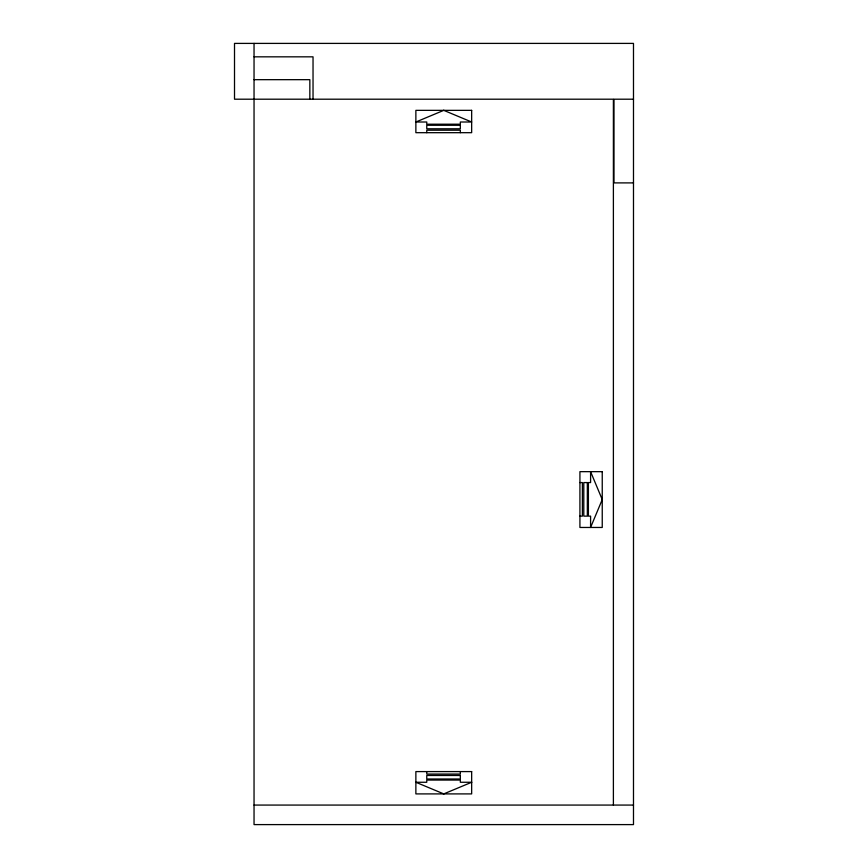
<?xml version="1.0" encoding="UTF-8"?>
<svg xmlns="http://www.w3.org/2000/svg" width="868" height="868" viewBox="0 0 868 868"><rect width="100%" height="100%" fill="white"/><g stroke="black" fill="none" stroke-linecap="round" stroke-linejoin="round"><path stroke-width="1.3" d="M254.042 56.832L313.033 56.832L313.033 98.811M254.042 79.672L309.843 79.672L309.843 99.202M633.488 99.202L613.958 99.202L613.958 182.898L633.488 182.898M579.922 482.565L582.385 482.565L582.385 516.135L579.922 516.135M254.042 805.07L633.488 805.07M613.394 805.07L613.394 99.202L234.512 99.202L234.512 43.4L633.488 43.4L633.488 824.6L254.042 824.6L254.042 43.4M460.333 132.685L460.333 130.211L426.763 130.211L426.763 132.685M460.333 771.587L460.333 774.061L426.763 774.061L426.763 771.587M602.24 499.567L590.587 527.462L590.587 516.135L588.395 516.135L588.395 482.565L590.587 482.565L590.587 471.66L602.24 499.567M443.765 110.355L415.87 122.008L426.763 122.008L426.763 124.211L460.333 124.211L460.333 122.008L471.66 122.008L443.765 110.355M471.66 782.263L443.765 793.905L415.87 782.263L426.763 782.263L426.763 780.061L460.333 780.061L460.333 782.263L471.66 782.263M471.66 110.355L415.87 110.355L415.87 132.685L471.66 132.685L471.66 110.355M460.333 125.263L426.763 125.263L426.763 128.8L460.333 128.8L460.333 125.263M602.24 471.66L579.922 471.66L579.922 527.462L602.24 527.462L602.24 471.66M587.332 482.565L583.795 482.565L583.795 516.135L587.332 516.135L587.332 482.565M471.66 771.587L415.87 771.587L415.87 793.905L471.66 793.905L471.66 771.587M460.333 775.471L426.763 775.471L426.763 779.008L460.333 779.008L460.333 775.471"/></g></svg>
